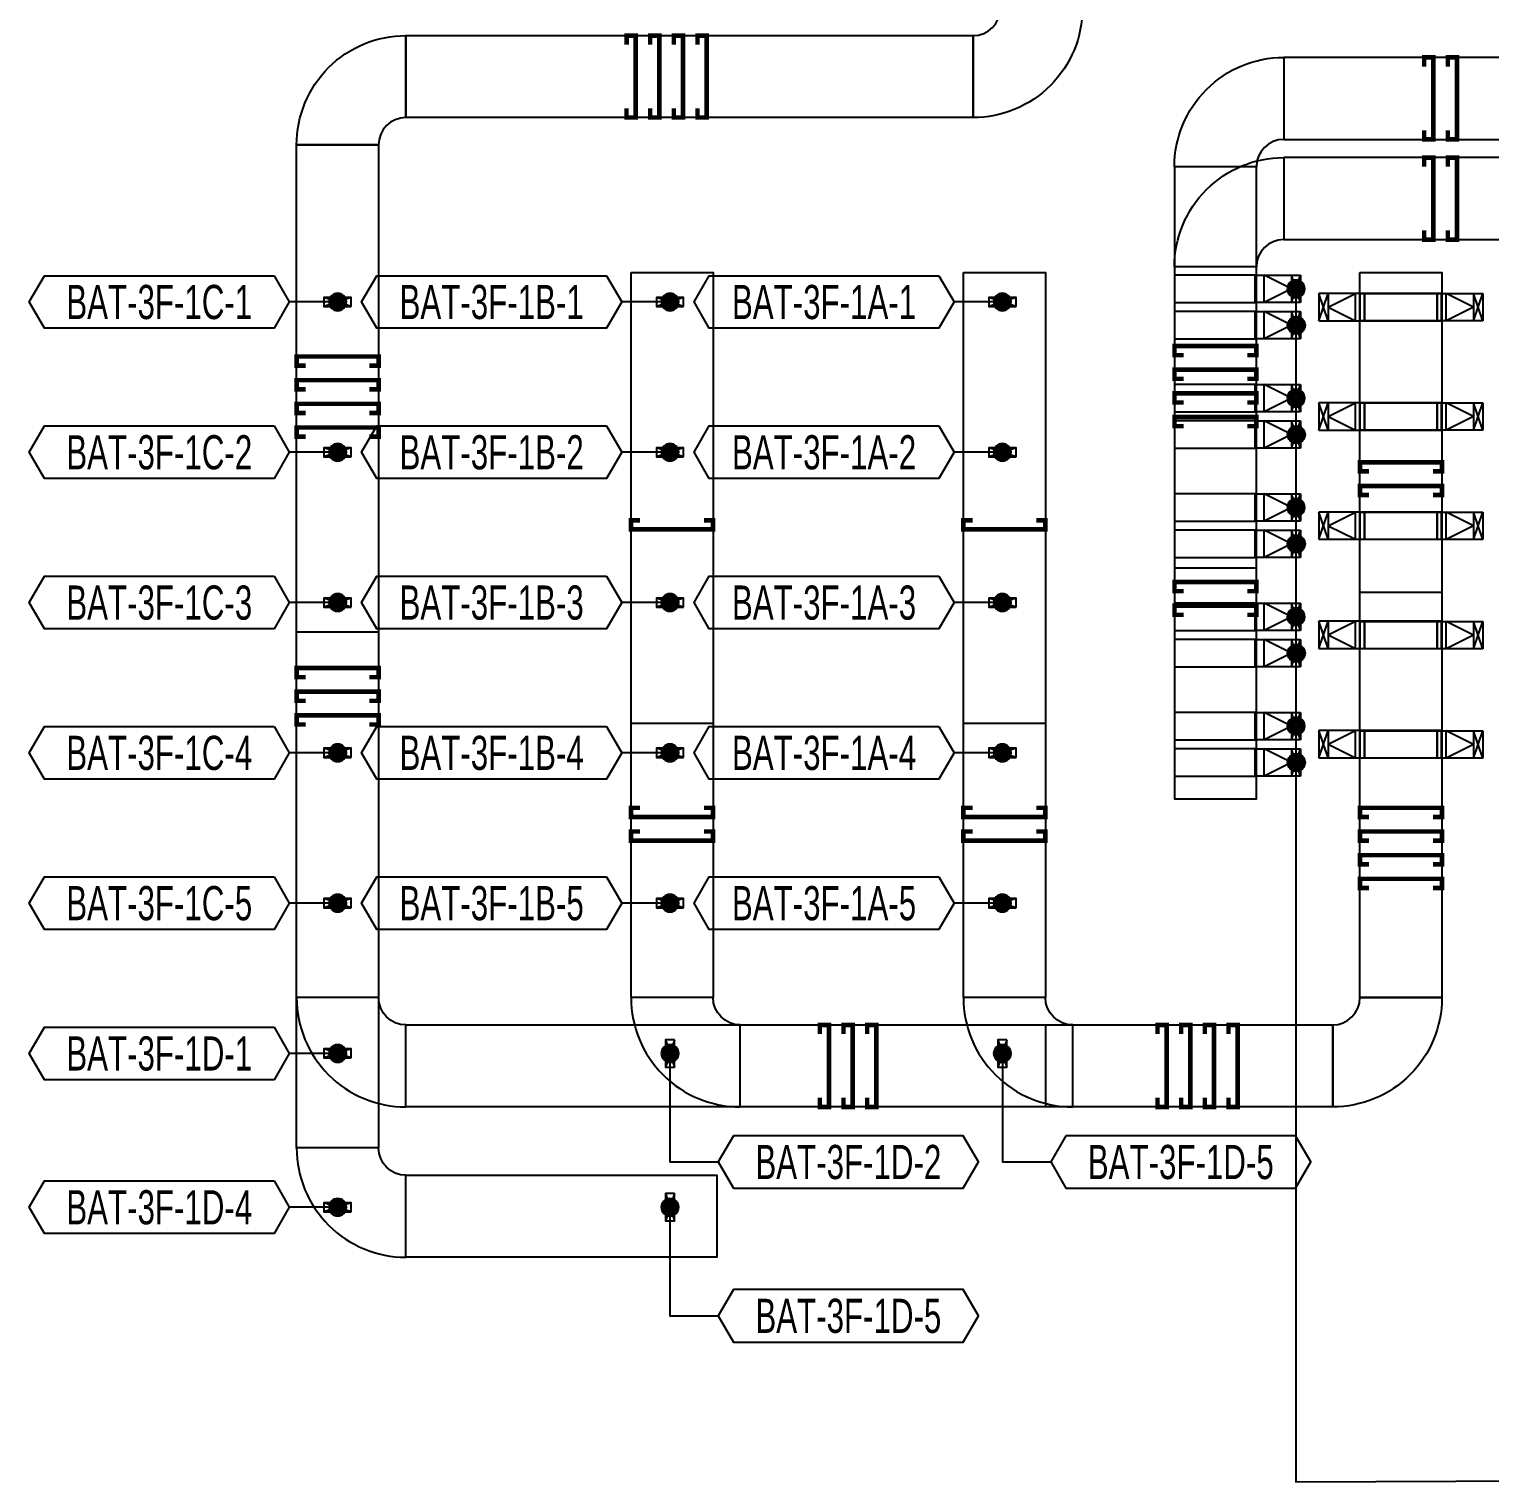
# Model space of a CAD drawing. Header units: millimetres. Extents: x 28900 to 374393, y -351975 to 838289.
# Drawn here: x 103842 to 119881, y 466127 to 482075 of the extents above; entities that cross this region are included whole.
import ezdxf
from ezdxf.enums import TextEntityAlignment as Align

# ---------------------------------------------------------------- set-up
doc = ezdxf.new("R2010")
doc.units = ezdxf.units.MM
doc.header["$LTSCALE"] = 150
for name, color, linetype in [('-----26 Electrical Cable Tray_LV_UPS1', 6, 'Continuous'), ('-----26 Electrical Cable Tray_LV_UPS2', 2, 'Continuous'), ('-----26 Electrical Cable Tray_LV_UPSBAT', 11, 'Continuous'), ('-----99 Cable Schedule', 2, 'Continuous')]:
    doc.layers.add(name, color=color, linetype=linetype)
doc.styles.add('ELEC', font='Dotum.ttf')

# ---------------------------------------------------------------- blocks, each defined once
blk = doc.blocks.new('A$550585017316')
at = {"color": 0}
for p, q in [((400, 300), (0, 300)), ((0, 300), (0, 0)), ((500, 300), (400, 300)), ((500, 0), (500, 300)), ((0, 0), (400, 0)), ((400, 0), (500, 0))]:
    blk.add_line(p, q, dxfattribs=at)
at = {"color": 8}
for p, q in [((100, 0), (0, 300)), ((0, 0), (100, 300)), ((100, 150), (400, 300)), ((100, 300), (100, 0)), ((400, 0), (400, 300)), ((100, 150), (400, 0))]:
    blk.add_line(p, q, dxfattribs=at)
blk = doc.blocks.new('A$C9a0ab699')
h = blk.add_hatch(color=0)
edge = h.paths.add_edge_path()
edge.add_arc((64.00719340983778, 64.00719340983778), 64.0071934098378, 720.0000000000341, 1080.000000000034, ccw=False)
at = {"color": 0}
blk.add_circle((64.00719340983778, 64.00719340983778), 64.0071934098378, dxfattribs=at)

msp = doc.modelspace()

# ---------------------------------------------------------------- linework, layer by layer
at = {"layer": '-----26 Electrical Cable Tray_LV_UPS1', "elevation": -1.968984038000614e-08}
msp.add_lwpolyline([(117617.993597339, 480865.1061342892), (117617.993597339, 480865.1061342892, 0.414213562373095), (117317.993597339, 480565.1061342892), (117317.993597339, 480565.1061342892), (116417.993597339, 480565.1061342892, -0.4142135623731661), (117617.993597339, 481765.1061342892)], format="xyb", close=True, dxfattribs=at)
msp.add_lwpolyline([(117617.993597339, 480865.1061342892), (117617.993597339, 480865.1061342892, 0.414213562373095), (117317.993597339, 480565.1061342892), (117317.993597339, 480565.1061342892), (116417.993597339, 480565.1061342892, -0.4142135623731661), (117617.993597339, 481765.1061342892)], format="xyb", close=True, dxfattribs=at)
at = {"layer": '-----26 Electrical Cable Tray_LV_UPS1'}
msp.add_lwpolyline([(117617.993597339, 481765.1107994874), (117617.993597339, 480865.1107994874), (124603.5700202145, 480865.1061342892), (124603.5700202145, 481765.1061342892)], close=True, dxfattribs=at)
msp.add_lwpolyline([(117617.993597339, 481765.1107994874), (117617.993597339, 480865.1107994874), (124603.5700202145, 480865.1061342892), (124603.5700202145, 481765.1061342892)], close=True, dxfattribs=at)
at = {"layer": '-----26 Electrical Cable Tray_LV_UPS1', "ltscale": 7.5, "const_width": 50}
for points, elevation in [([(119160.5844390306, 481665.0827963274), (119160.5844390306, 481765.0827963274), (119260.5844390306, 481765.0827963274), (119260.5698893966, 480865.1531206983), (119160.5698893966, 480865.1531206983), (119160.5698893966, 480965.1531206983)], -1.356641900158227e-08), ([(119420.4004479388, 481665.0791208648), (119420.4004479388, 481765.0791208648), (119520.4004479388, 481765.0791208648), (119520.3858983048, 480865.1494452358), (119420.3858983048, 480865.1494452358), (119420.3858983048, 480965.1494452358)], -9.04427933438818e-09), ([(117217.9191902204, 478496.2798912923), (117317.9191902204, 478496.2798912923), (117317.9191902204, 478596.2798912923), (116417.9895145914, 478596.2653416583), (116417.9895145914, 478496.2653416583), (116517.9895145914, 478496.2653416583)], -1.968984038000614e-08), ([(117217.9239159207, 478236.4638824011), (117317.9239159207, 478236.4638824011), (117317.9239159207, 478336.4638824011), (116417.9942402916, 478336.449332767), (116417.9942402916, 478236.449332767), (116517.9942402916, 478236.449332767)], -2.421198004720023e-08), ([(117217.9239159207, 475905.5205897703), (117317.9239159207, 475905.5205897703), (117317.9239159207, 476005.5205897703), (116417.9942402916, 476005.5060401362), (116417.9942402916, 475905.5060401362), (116517.9942402916, 475905.5060401362)], -2.421198004720023e-08)]:
    msp.add_lwpolyline(points, dxfattribs=dict(at, elevation=elevation))
at = {"layer": '-----26 Electrical Cable Tray_LV_UPS1', "elevation": -1.968984038000614e-08}
for points in [[(117317.993597339, 480565.1061342892), (116417.993597339, 480565.1061342892), (116417.9884497788, 474274.2234826483), (117317.9884497788, 474274.2234826483)], [(117317.993597339, 480565.1061342892), (116417.993597339, 480565.1061342892), (116417.9884497788, 476674.2234826483), (117317.9884497788, 476674.2234826483)], [(117302.5706706395, 479374.2234826484), (116417.9918471905, 479374.2234826484), (116417.9918471905, 479074.2234826484), (117302.5706706395, 479074.2234826484)], [(117302.5706706395, 478174.2234826484), (116417.9918471905, 478174.2234826484), (116417.9918471905, 477874.2234826484), (117302.5706706395, 477874.2234826484)], [(117302.5706706395, 476974.2234826484), (116417.9918471905, 476974.2234826484), (116417.9918471905, 476674.2234826484), (117302.5706706395, 476674.2234826484)], [(117302.5706706395, 475774.2234826484), (116417.9918471905, 475774.2234826484), (116417.9918471905, 475474.2234826484), (117302.5706706395, 475474.2234826484)], [(117302.5706706395, 474574.2234826484), (116417.9918471905, 474574.2234826484), (116417.9918471905, 474274.2234826484), (117302.5706706395, 474274.2234826484)]]:
    msp.add_lwpolyline(points, close=True, dxfattribs=at)
at = {"layer": '-----26 Electrical Cable Tray_LV_UPS2', "ltscale": 7.5, "const_width": 50}
for points, elevation in [([(119160.5837044124, 480565.0797561171), (119160.5837044124, 480665.0797561171), (119260.5837044124, 480665.0797561171), (119260.5691547783, 479765.1500804881), (119160.5691547783, 479765.1500804881), (119160.5691547783, 479865.1500804881)], -1.356641900158227e-08), ([(119420.3997133206, 480565.0760806545), (119420.3997133206, 480665.0760806545), (119520.3997133206, 480665.0760806545), (119520.3851636865, 479765.1464050255), (119420.3851636865, 479765.1464050255), (119420.3851636865, 479865.1464050255)], -9.04427933438818e-09), ([(117217.9327954771, 477976.6478735098), (117317.9327954771, 477976.6478735098), (117317.9327954771, 478076.6478735098), (116418.0031198481, 478076.6333238757), (116418.0031198481, 477976.6333238757), (116518.0031198481, 477976.6333238757)], -2.873411971439433e-08), ([(117217.9364709397, 477716.8318646016), (117317.9364709397, 477716.8318646016), (117317.9364709397, 477816.8318646016), (116418.0067953107, 477816.8173149675), (116418.0067953107, 477716.8173149675), (116518.0067953107, 477716.8173149675)], -3.325625938158842e-08), ([(117217.9704810573, 475645.7045814882), (117317.9704810573, 475645.7045814882), (117317.9704810573, 475745.7045814882), (116418.0408054283, 475745.6900318541), (116418.0408054283, 475645.6900318541), (116518.0408054283, 475645.6900318541)], -2.873411971439433e-08)]:
    msp.add_lwpolyline(points, dxfattribs=dict(at, elevation=elevation))
at = {"layer": '-----26 Electrical Cable Tray_LV_UPS2', "elevation": -1.968984038000614e-08}
msp.add_lwpolyline([(117617.9927429801, 479765.1061342901), (117617.9927429801, 479765.1061342901, 0.414213562373095), (117317.9927429801, 479465.1061342901), (117317.9927429801, 479465.1061342901), (116417.9927429801, 479465.1061342901, -0.4142135623731661), (117617.9927429801, 480665.1061342901)], format="xyb", close=True, dxfattribs=at)
msp.add_lwpolyline([(117617.9927429801, 479765.1061342901), (117617.9927429801, 479765.1061342901, 0.414213562373095), (117317.9927429801, 479465.1061342901), (117317.9927429801, 479465.1061342901), (116417.9927429801, 479465.1061342901, -0.4142135623731661), (117617.9927429801, 480665.1061342901)], format="xyb", close=True, dxfattribs=at)
at = {"layer": '-----26 Electrical Cable Tray_LV_UPS2'}
msp.add_lwpolyline([(117617.9927429801, 480665.1107994882), (117617.9927429801, 479765.1107994883), (124603.5692471824, 479765.1061342901), (124603.5692471824, 480665.1061342901)], close=True, dxfattribs=at)
msp.add_lwpolyline([(117617.9927429801, 480665.1107994882), (117617.9927429801, 479765.1107994883), (124603.5692471824, 479765.1061342901), (124603.5692471824, 480665.1061342901)], close=True, dxfattribs=at)
at = {"layer": '-----26 Electrical Cable Tray_LV_UPS2', "elevation": -1.968984038000614e-08}
for points in [[(117317.993597339, 479465.1061342901), (116417.993597339, 479465.1061342901), (116417.9884497788, 473624.2234826482), (117317.9884497787, 473624.2234826482)], [(117317.993597339, 479465.1061342901), (116417.993597339, 479465.1061342901), (116417.9884497788, 476159.8095304322), (117317.9884497788, 476159.8095304322)], [(117302.5706706396, 478974.2234826484), (116417.9918471905, 478974.2234826484), (116417.9918471905, 478674.2234826484), (117302.5706706396, 478674.2234826484)], [(117302.5706706396, 477774.2234826484), (116417.9918471905, 477774.2234826484), (116417.9918471905, 477474.2234826484), (117302.5706706396, 477474.2234826484)], [(117302.5706706396, 476574.2234826484), (116417.9918471905, 476574.2234826484), (116417.9918471905, 476274.2234826484), (117302.5706706396, 476274.2234826484)], [(117302.5706706396, 475374.2234826484), (116417.9918471905, 475374.2234826484), (116417.9918471905, 475074.2234826484), (117302.5706706396, 475074.2234826484)], [(117302.5706706396, 474174.2234826484), (116417.9918471905, 474174.2234826484), (116417.9918471905, 473874.2234826484), (117302.5706706396, 473874.2234826484)]]:
    msp.add_lwpolyline(points, close=True, dxfattribs=at)
at = {"layer": '-----26 Electrical Cable Tray_LV_UPSBAT'}
for p, q in [((107378.5724277562, 479130.0156274445), (107078.5724277562, 479030.0156274445)), ((107378.5724277562, 479030.0156274445), (107078.5724277562, 479130.0156274445)), ((111028.5724277562, 479130.0156274445), (110728.5724277562, 479030.0156274445)), ((111028.5724277562, 479030.0156274445), (110728.5724277562, 479130.0156274445)), ((114678.5724277562, 479130.0156274445), (114378.5724277562, 479030.0156274445)), ((114678.5724277562, 479030.0156274445), (114378.5724277562, 479130.0156274445)), ((107378.5724277562, 477480.0156274445), (107078.5724277562, 477380.0156274445)), ((107378.5724277562, 477380.0156274445), (107078.5724277562, 477480.0156274445)), ((111028.5724277562, 477480.0156274445), (110728.5724277562, 477380.0156274445)), ((111028.5724277562, 477380.0156274445), (110728.5724277562, 477480.0156274445)), ((114678.5724277562, 477480.0156274445), (114378.5724277562, 477380.0156274445)), ((114678.5724277562, 477380.0156274445), (114378.5724277562, 477480.0156274445)), ((107378.5724277562, 475830.0156274445), (107078.5724277562, 475730.0156274445)), ((107378.5724277562, 475730.0156274445), (107078.5724277562, 475830.0156274445)), ((111028.5724277562, 475830.0156274445), (110728.5724277562, 475730.0156274445)), ((111028.5724277562, 475730.0156274445), (110728.5724277562, 475830.0156274445)), ((114678.5724277562, 475830.0156274445), (114378.5724277562, 475730.0156274445)), ((114678.5724277562, 475730.0156274445), (114378.5724277562, 475830.0156274445)), ((107378.5724277562, 474180.0156274445), (107078.5724277562, 474080.0156274445)), ((107378.5724277562, 474080.0156274445), (107078.5724277562, 474180.0156274445)), ((111028.5724277562, 474180.0156274445), (110728.5724277562, 474080.0156274445)), ((111028.5724277562, 474080.0156274445), (110728.5724277562, 474180.0156274445)), ((114678.5724277562, 474180.0156274445), (114378.5724277562, 474080.0156274445)), ((114678.5724277562, 474080.0156274445), (114378.5724277562, 474180.0156274445)), ((107378.5724277562, 472530.0156274445), (107078.5724277562, 472430.0156274445)), ((107378.5724277562, 472430.0156274445), (107078.5724277562, 472530.0156274445)), ((111028.5724277562, 472530.0156274445), (110728.5724277562, 472430.0156274445)), ((111028.5724277562, 472430.0156274445), (110728.5724277562, 472530.0156274445)), ((114678.5724277562, 472530.0156274445), (114378.5724277562, 472430.0156274445)), ((114678.5724277562, 472430.0156274445), (114378.5724277562, 472530.0156274445)), ((110828.5724277561, 470980.0156274445), (110928.5724277561, 470680.0156274445)), ((110928.5724277561, 470980.0156274445), (110828.5724277561, 470680.0156274445)), ((114478.5724277561, 470980.0156274445), (114578.5724277561, 470680.0156274445)), ((114578.5724277561, 470980.0156274445), (114478.5724277561, 470680.0156274445)), ((107378.5724277562, 470880.0156274445), (107078.5724277562, 470780.0156274445)), ((107378.5724277562, 470780.0156274445), (107078.5724277562, 470880.0156274445)), ((110828.5724277561, 469291.3635662895), (110928.5724277561, 468991.3635662895)), ((110928.5724277561, 469291.3635662895), (110828.5724277561, 468991.3635662895)), ((107378.5724277562, 469191.3635662895), (107078.5724277562, 469091.3635662895)), ((107378.5724277562, 469091.3635662895), (107078.5724277562, 469191.3635662895))]:
    msp.add_line(p, q, dxfattribs=at)
for points, elevation in [([(114207.1660528442, 482005.0169476678), (114207.1660528442, 482005.0169476678, 0.414213562373095), (114507.1660528442, 482305.0169476678), (114507.1660528442, 482305.0169476678), (115407.1660528442, 482305.0169476678, -0.4142135623731661), (114207.1660528442, 481105.0169476678)], 6.94897692667801e-10), ([(114207.1660528442, 482005.0169476678), (114207.1660528442, 482005.0169476678, 0.414213562373095), (114507.1660528442, 482305.0169476678), (114507.1660528442, 482305.0169476678), (115407.1660528442, 482305.0169476678, -0.4142135623731661), (114207.1660528442, 481105.0169476678)], 6.94897692667801e-10), ([(107978.572427755, 481105.0169476666), (107978.572427755, 481105.0169476666, 0.414213562373095), (107678.572427755, 480805.0169476666), (107678.572427755, 480805.0169476666), (106778.572427755, 480805.0169476666, -0.4142135623731661), (107978.572427755, 482005.0169476666)], 6.94897692667801e-10), ([(107978.572427755, 481105.0169476666), (107978.572427755, 481105.0169476666, 0.414213562373095), (107678.572427755, 480805.0169476666), (107678.572427755, 480805.0169476666), (106778.572427755, 480805.0169476666, -0.4142135623731661), (107978.572427755, 482005.0169476666)], 6.94897692667801e-10), ([(107978.572427755, 481105.0169476666), (107978.572427755, 481105.0169476666, 0.414213562373095), (107678.572427755, 480805.0169476666), (107678.572427755, 480805.0169476666), (106778.572427755, 480805.0169476666, -0.4142135623731661), (107978.572427755, 482005.0169476666)], 6.94897692667801e-10), ([(107978.572427755, 481105.0169476666), (107978.572427755, 481105.0169476666, 0.414213562373095), (107678.572427755, 480805.0169476666), (107678.572427755, 480805.0169476666), (106778.572427755, 480805.0169476666, -0.4142135623731661), (107978.572427755, 482005.0169476666)], 6.94897692667801e-10), ([(107978.5724277524, 471142.8246642303), (107978.5724277524, 471142.8246642303, -0.414213562373095), (107678.5724277524, 471442.8246642303), (107678.5724277524, 471442.8246642303), (106778.5724277524, 471442.8246642303, 0.4142135623731661), (107978.5724277524, 470242.8246642303)], 9.4587396950014e-10), ([(111650.8440534047, 471142.8246642303), (111650.8440534047, 471142.8246642303, -0.414213562373095), (111350.8440534047, 471442.8246642303), (111350.8440534047, 471442.8246642303), (110450.8440534047, 471442.8246642303, 0.4142135623731661), (111650.8440534047, 470242.8246642303)], 9.458739695001412e-10), ([(111650.8440534047, 471142.8246642303), (111650.8440534047, 471142.8246642303, -0.414213562373095), (111350.8440534047, 471442.8246642303), (111350.8440534047, 471442.8246642303), (110450.8440534047, 471442.8246642303, 0.4142135623731661), (111650.8440534047, 470242.8246642303)], 9.458739695001412e-10), ([(115300.8440534047, 471142.8246642303), (115300.8440534047, 471142.8246642303, -0.414213562373095), (115000.8440534047, 471442.8246642303), (115000.8440534047, 471442.8246642303), (114100.8440534047, 471442.8246642303, 0.4142135623731661), (115300.8440534047, 470242.8246642303)], 9.458739695001412e-10), ([(115300.8440534047, 471142.8246642303), (115300.8440534047, 471142.8246642303, -0.414213562373095), (115000.8440534047, 471442.8246642303), (115000.8440534047, 471442.8246642303), (114100.8440534047, 471442.8246642303, 0.4142135623731661), (115300.8440534047, 470242.8246642303)], 9.458739695001412e-10), ([(118155.2474932022, 471142.8246642303), (118155.2474932022, 471142.8246642303, 0.414213562373095), (118455.2474932022, 471442.8246642303), (118455.2474932022, 471442.8246642303), (119355.2474932022, 471442.8246642303, -0.4142135623731661), (118155.2474932022, 470242.8246642303)], 9.4587396950014e-10), ([(118155.2474932022, 471142.8246642303), (118155.2474932022, 471142.8246642303, 0.414213562373095), (118455.2474932022, 471442.8246642303), (118455.2474932022, 471442.8246642303), (119355.2474932022, 471442.8246642303, -0.4142135623731661), (118155.2474932022, 470242.8246642303)], 9.4587396950014e-10), ([(118155.2474932022, 471142.8246642303), (118155.2474932022, 471142.8246642303, 0.414213562373095), (118455.2474932022, 471442.8246642303), (118455.2474932022, 471442.8246642303), (119355.2474932022, 471442.8246642303, -0.4142135623731661), (118155.2474932022, 470242.8246642303)], 9.4587396950014e-10), ([(118155.2474932022, 471142.8246642303), (118155.2474932022, 471142.8246642303, 0.414213562373095), (118455.2474932022, 471442.8246642303), (118455.2474932022, 471442.8246642303), (119355.2474932022, 471442.8246642303, -0.4142135623731661), (118155.2474932022, 470242.8246642303)], 9.4587396950014e-10), ([(107978.5724277524, 469492.8246642303), (107978.5724277524, 469492.8246642303, -0.414213562373095), (107678.5724277524, 469792.8246642303), (107678.5724277524, 469792.8246642303), (106778.5724277524, 469792.8246642303, 0.4142135623731661), (107978.5724277524, 468592.8246642303)], 6.620679943219335e-10)]:
    msp.add_lwpolyline(points, format="xyb", close=True, dxfattribs=dict(at, elevation=elevation))
for points, elevation in [([(114207.1660528442, 482005.0169476678), (114207.1660528442, 481105.0169476678), (107978.572427755, 481105.0169476666), (107978.572427755, 482005.0169476666)], 6.94897692667801e-10), ([(114207.1660528442, 482005.0169476678), (114207.1660528442, 481105.0169476678), (107978.572427755, 481105.0169476666), (107978.572427755, 482005.0169476666)], 6.94897692667801e-10), ([(106778.572427755, 480805.0169476666), (107678.572427755, 480805.0169476666), (107678.5724277562, 475455.0156274445), (106778.5724277562, 475455.0156274445)], 9.4587396950014e-10), ([(106778.572427755, 480805.0169476666), (107678.572427755, 480805.0169476666), (107678.5724277524, 469792.8246642303), (106778.5724277524, 469792.8246642303)], 9.4587396950014e-10), ([(106778.572427755, 480805.0169476666), (107678.572427755, 480805.0169476666), (107678.5724277524, 471442.8246642303), (106778.5724277524, 471442.8246642303)], 9.4587396950014e-10), ([(106778.572427755, 480805.0169476666), (107678.572427755, 480805.0169476666), (107678.5724277524, 471442.8246642303), (106778.5724277524, 471442.8246642303)], 9.4587396950014e-10), ([(110450.8440534044, 479405.0156274445), (111350.8440534044, 479405.0156274445), (111350.8440534047, 471442.8246642303), (110450.8440534047, 471442.8246642303)], 6.380742616626424e-10), ([(114100.8440534044, 479405.0156274445), (115000.8440534044, 479405.0156274445), (115000.8440534047, 471442.8246642303), (114100.8440534047, 471442.8246642303)], 6.380742616626424e-10), ([(118455.2474932019, 479405.0156274445), (119355.2474932019, 479405.0156274445), (119355.2474932022, 471442.8246642303), (118455.2474932022, 471442.8246642303)], 6.380742616626424e-10), ([(118455.2474932019, 479405.0156274445), (119355.2474932019, 479405.0156274445), (119355.2474932022, 471442.8246642303), (118455.2474932022, 471442.8246642303)], 6.380742616626424e-10), ([(107378.5724277562, 479030.0156274445), (107378.5724277562, 479130.0156274445), (107078.5724277562, 479130.0156274445), (107078.5724277562, 479030.0156274445)], 1.087267925117774e-09), ([(111028.5724277562, 479030.0156274445), (111028.5724277562, 479130.0156274445), (110728.5724277562, 479130.0156274445), (110728.5724277562, 479030.0156274445)], 1.087267925117774e-09), ([(114678.5724277562, 479030.0156274445), (114678.5724277562, 479130.0156274445), (114378.5724277562, 479130.0156274445), (114378.5724277562, 479030.0156274445)], 1.087267925117774e-09), ([(118457.1654102952, 479172.6365635338), (119301.6527535463, 479172.6725655081), (119301.6527535463, 478872.6725655081), (118457.1654102952, 478872.6365635338)], -1.968984038000614e-08), ([(119349.975930984, 479174.2234826484), (118505.4885877329, 479174.2594846226), (118505.4885877329, 478874.2594846226), (119349.975930984, 478874.2234826484)], -1.968984038000614e-08), ([(118457.1654102952, 477972.6365635338), (119301.6527535463, 477972.6725655081), (119301.6527535463, 477672.6725655081), (118457.1654102952, 477672.6365635338)], -1.968984038000614e-08), ([(119349.975930984, 477974.2234826484), (118505.4885877329, 477974.2594846226), (118505.4885877329, 477674.2594846226), (119349.975930984, 477674.2234826484)], -1.968984038000614e-08), ([(107378.5724277562, 477380.0156274445), (107378.5724277562, 477480.0156274445), (107078.5724277562, 477480.0156274445), (107078.5724277562, 477380.0156274445)], 9.781672062796281e-10), ([(111028.5724277562, 477380.0156274445), (111028.5724277562, 477480.0156274445), (110728.5724277562, 477480.0156274445), (110728.5724277562, 477380.0156274445)], 9.781672062796281e-10), ([(114678.5724277562, 477380.0156274445), (114678.5724277562, 477480.0156274445), (114378.5724277562, 477480.0156274445), (114378.5724277562, 477380.0156274445)], 9.781672062796281e-10), ([(118457.1654102952, 476772.6365635338), (119301.6527535463, 476772.6725655081), (119301.6527535463, 476472.6725655081), (118457.1654102952, 476472.6365635338)], -1.968984038000614e-08), ([(119349.975930984, 476774.2234826484), (118505.4885877329, 476774.2594846226), (118505.4885877329, 476474.2594846226), (119349.975930984, 476474.2234826484)], -1.968984038000614e-08), ([(118455.2474932019, 475893.8877834015), (119355.2474932019, 475893.8877834015), (119355.2474932022, 471442.8246642303), (118455.2474932022, 471442.8246642303)], 6.380742616626424e-10), ([(118455.2474932019, 475893.8877834015), (119355.2474932019, 475893.8877834015), (119355.2474932022, 471442.8246642303), (118455.2474932022, 471442.8246642303)], 6.380742616626424e-10), ([(107378.5724277562, 475730.0156274445), (107378.5724277562, 475830.0156274445), (107078.5724277562, 475830.0156274445), (107078.5724277562, 475730.0156274445)], 9.781672062796281e-10), ([(111028.5724277562, 475730.0156274445), (111028.5724277562, 475830.0156274445), (110728.5724277562, 475830.0156274445), (110728.5724277562, 475730.0156274445)], 9.781672062796281e-10), ([(114678.5724277562, 475730.0156274445), (114678.5724277562, 475830.0156274445), (114378.5724277562, 475830.0156274445), (114378.5724277562, 475730.0156274445)], 9.781672062796281e-10), ([(118457.1654102952, 475572.6365635338), (119301.6527535463, 475572.6725655081), (119301.6527535463, 475272.6725655081), (118457.1654102952, 475272.6365635338)], -1.968984038000614e-08), ([(119349.975930984, 475574.2234826484), (118505.4885877329, 475574.2594846226), (118505.4885877329, 475274.2594846226), (119349.975930984, 475274.2234826484)], -1.968984038000614e-08), ([(110450.8440534044, 474455.0156274445), (111350.8440534044, 474455.0156274445), (111350.8440534047, 471442.8246642303), (110450.8440534047, 471442.8246642303)], 6.380742616626424e-10), ([(114100.8440534044, 474455.0156274445), (115000.8440534044, 474455.0156274445), (115000.8440534047, 471442.8246642303), (114100.8440534047, 471442.8246642303)], 6.380742616626424e-10), ([(118457.1654102952, 474372.6365635338), (119301.6527535463, 474372.6725655081), (119301.6527535463, 474072.6725655081), (118457.1654102952, 474072.6365635338)], -1.968984038000614e-08), ([(119349.975930984, 474374.2234826484), (118505.4885877329, 474374.2594846226), (118505.4885877329, 474074.2594846226), (119349.975930984, 474074.2234826484)], -1.968984038000614e-08), ([(107378.5724277562, 474080.0156274445), (107378.5724277562, 474180.0156274445), (107078.5724277562, 474180.0156274445), (107078.5724277562, 474080.0156274445)], 7.883218366570055e-10), ([(111028.5724277562, 474080.0156274445), (111028.5724277562, 474180.0156274445), (110728.5724277562, 474180.0156274445), (110728.5724277562, 474080.0156274445)], 7.883218366570055e-10), ([(114678.5724277562, 474080.0156274445), (114678.5724277562, 474180.0156274445), (114378.5724277562, 474180.0156274445), (114378.5724277562, 474080.0156274445)], 7.883218366570055e-10), ([(107378.5724277562, 472430.0156274445), (107378.5724277562, 472530.0156274445), (107078.5724277562, 472530.0156274445), (107078.5724277562, 472430.0156274445)], 3.474488463339012e-10), ([(111028.5724277562, 472430.0156274445), (111028.5724277562, 472530.0156274445), (110728.5724277562, 472530.0156274445), (110728.5724277562, 472430.0156274445)], 3.474488463339012e-10), ([(114678.5724277562, 472430.0156274445), (114678.5724277562, 472530.0156274445), (114378.5724277562, 472530.0156274445), (114378.5724277562, 472430.0156274445)], 3.474488463339012e-10), ([(107978.5724277524, 470242.8246642303), (107978.5724277524, 471142.8246642303), (115003.2821074557, 471142.8246642303), (115003.2821074557, 470242.8246642303)], 9.4587396950014e-10), ([(111650.8440534047, 470242.8246642303), (111650.8440534047, 471142.8246642303), (118155.2474932022, 471142.8246642303), (118155.2474932022, 470242.8246642303)], 9.4587396950014e-10), ([(111650.8440534047, 470242.8246642303), (111650.8440534047, 471142.8246642303), (118155.2474932022, 471142.8246642303), (118155.2474932022, 470242.8246642303)], 9.4587396950014e-10), ([(115300.8440534047, 470242.8246642299), (115300.8440534047, 471142.8246642299), (118155.2474932022, 471142.8246642303), (118155.2474932022, 470242.8246642303)], 9.4587396950014e-10), ([(115300.8440534047, 470242.8246642299), (115300.8440534047, 471142.8246642299), (118155.2474932022, 471142.8246642303), (118155.2474932022, 470242.8246642303)], 9.4587396950014e-10), ([(110928.5724277561, 470980.0156274445), (110828.5724277561, 470980.0156274445), (110828.5724277561, 470680.0156274445), (110928.5724277561, 470680.0156274445)], 1.574173639245336e-10), ([(114578.5724277561, 470980.0156274445), (114478.5724277561, 470980.0156274445), (114478.5724277561, 470680.0156274445), (114578.5724277561, 470680.0156274445)], 1.574173639245336e-10), ([(107378.5724277562, 470780.0156274445), (107378.5724277562, 470880.0156274445), (107078.5724277562, 470880.0156274445), (107078.5724277562, 470780.0156274445)], 1.574173639245336e-10), ([(107978.5724277524, 468592.8246642303), (107978.5724277524, 469492.8246642303), (111392.7461978067, 469492.8246642303), (111392.7461978067, 468592.8246642303)], 6.620679943219335e-10), ([(110928.5724277561, 469291.3635662895), (110828.5724277561, 469291.3635662895), (110828.5724277561, 468991.3635662895), (110928.5724277561, 468991.3635662895)], 1.574173639245336e-10), ([(107378.5724277562, 469091.3635662895), (107378.5724277562, 469191.3635662895), (107078.5724277562, 469191.3635662895), (107078.5724277562, 469091.3635662895)], 1.574173639245336e-10)]:
    msp.add_lwpolyline(points, close=True, dxfattribs=dict(at, elevation=elevation))
at = {"layer": '-----26 Electrical Cable Tray_LV_UPSBAT', "ltscale": 7.5, "const_width": 50}
for points, elevation in [([(110401.5566479276, 481904.9904363815), (110401.5566479276, 482004.9904363815), (110501.5566479276, 482004.9904363815), (110501.5420982935, 481105.0607607525), (110401.5420982935, 481105.0607607525), (110401.5420982935, 481205.0607607525)], -1.287152130891447e-08), ([(110661.3726568358, 481904.986760919), (110661.3726568358, 482004.986760919), (110761.3726568358, 482004.986760919), (110761.3581072017, 481105.05708529), (110661.3581072017, 481105.05708529), (110661.3581072017, 481205.05708529)], -8.34938164172038e-09), ([(110921.1886657445, 481904.986760919), (110921.1886657445, 482004.986760919), (111021.1886657445, 482004.986760919), (111021.1741161104, 481105.05708529), (110921.1741161104, 481105.05708529), (110921.1741161104, 481205.05708529)], -8.34938164172038e-09), ([(111181.0046746532, 481904.9867609189), (111181.0046746532, 482004.9867609189), (111281.0046746532, 482004.9867609189), (111280.9901250191, 481105.0570852899), (111180.9901250191, 481105.0570852899), (111180.9901250191, 481205.0570852899)], -8.34938164172038e-09), ([(107578.5021033833, 478381.1430472181), (107678.5021033833, 478381.1430472181), (107678.5021033833, 478481.1430472181), (106778.5724277543, 478481.1284975839), (106778.5724277543, 478381.1284975839), (106878.5724277543, 478381.1284975839)], 9.458739695001404e-10), ([(107578.4979028019, 478121.3270383184), (107678.4979028019, 478121.3270383184), (107678.4979028019, 478221.3270383184), (106778.5682271729, 478221.3124886842), (106778.5682271729, 478121.3124886842), (106878.5682271729, 478121.3124886842)], 5.468013636694232e-09), ([(107578.4937022205, 477861.5110294187), (107678.4937022205, 477861.5110294187), (107678.4937022205, 477961.5110294187), (106778.5640265915, 477961.4964797845), (106778.5640265915, 477861.4964797845), (106878.5640265915, 477861.4964797845)], 9.990153303888324e-09), ([(107578.5063039648, 477601.6950207906), (107678.5063039648, 477601.6950207906), (107678.5063039648, 477701.6950207906), (106778.5766283358, 477701.6804711564), (106778.5766283358, 477601.6804711564), (106878.5766283358, 477601.6804711564)], 1.451229297108242e-08), ([(119255.1724431309, 477220.1655910891), (119355.1724431309, 477220.1655910891), (119355.1724431309, 477320.1655910891), (118455.2427675019, 477320.1510414549), (118455.2427675019, 477220.1510414549), (118555.2427675019, 477220.1510414549)], 5.160213928856732e-09), ([(119255.1771688311, 476960.3495821979), (119355.1771688311, 476960.3495821979), (119355.1771688311, 477060.3495821979), (118455.2474932021, 477060.3350325637), (118455.2474932021, 476960.3350325637), (118555.2474932021, 476960.3350325637)], 6.380742616626402e-10), ([(111250.7591115605, 476683.5221074011), (111350.7591115605, 476683.5221074011), (111350.7591115605, 476583.5221074011), (110450.8294359315, 476583.5366570353), (110450.8294359315, 476683.5366570353), (110550.8294359315, 476683.5366570353)], -2.377578119833043e-08), ([(114900.7591115605, 476683.5221074011), (115000.7591115605, 476683.5221074011), (115000.7591115605, 476583.5221074011), (114100.8294359315, 476583.5366570353), (114100.8294359315, 476683.5366570353), (114200.8294359315, 476683.5366570353)], -2.377578119833043e-08), ([(107578.4979028019, 474960.8208019449), (107678.4979028019, 474960.8208019449), (107678.4979028019, 475060.8208019449), (106778.5682271729, 475060.8062523108), (106778.5682271729, 474960.8062523108), (106878.5682271729, 474960.8062523108)], 5.468013636694232e-09), ([(107578.4937022205, 474701.0047930452), (107678.4937022205, 474701.0047930452), (107678.4937022205, 474801.0047930452), (106778.5640265915, 474800.990243411), (106778.5640265915, 474700.990243411), (106878.5640265915, 474700.990243411)], 9.990153303888324e-09), ([(107578.5063039648, 474441.1887844172), (107678.5063039648, 474441.1887844172), (107678.5063039648, 474541.1887844172), (106778.5766283358, 474541.174234783), (106778.5766283358, 474441.174234783), (106878.5766283358, 474441.174234783)], 1.451229297108242e-08), ([(111250.7737290336, 473526.8754035525), (111350.7737290336, 473526.8754035525), (111350.7737290336, 473426.8754035525), (110450.8440534046, 473426.8899531867), (110450.8440534046, 473526.8899531867), (110550.8440534046, 473526.8899531867)], 6.380742616626413e-10), ([(114900.7737290336, 473526.8754035525), (115000.7737290336, 473526.8754035525), (115000.7737290336, 473426.8754035525), (114100.8440534046, 473426.8899531867), (114100.8440534046, 473526.8899531867), (114200.8440534046, 473526.8899531867)], 6.380742616626413e-10), ([(119255.1724431309, 473426.8899531866), (119355.1724431309, 473426.8899531866), (119355.1724431309, 473526.8899531866), (118455.2427675019, 473526.8754035524), (118455.2427675019, 473426.8754035524), (118555.2427675019, 473426.8754035524)], 5.160213928856732e-09), ([(111250.7690033334, 473267.0593946613), (111350.7690033334, 473267.0593946613), (111350.7690033334, 473167.0593946613), (110450.8393277044, 473167.0739442955), (110450.8393277044, 473267.0739442955), (110550.8393277044, 473267.0739442955)], 5.160213928856733e-09), ([(114900.7690033334, 473267.0593946613), (115000.7690033334, 473267.0593946613), (115000.7690033334, 473167.0593946613), (114100.8393277044, 473167.0739442955), (114100.8393277044, 473267.0739442955), (114200.8393277044, 473267.0739442955)], 5.160213928856733e-09), ([(119255.1771688311, 473167.0739442953), (119355.1771688311, 473167.0739442953), (119355.1771688311, 473267.0739442953), (118455.2474932021, 473267.0593946612), (118455.2474932021, 473167.0593946612), (118555.2474932021, 473167.0593946612)], 6.380742616626402e-10), ([(119255.1818945314, 472907.2579354041), (119355.1818945314, 472907.2579354041), (119355.1818945314, 473007.2579354041), (118455.2522189023, 473007.24338577), (118455.2522189023, 472907.24338577), (118555.2522189023, 472907.24338577)], -3.884065405531451e-09), ([(119255.1866202316, 472647.4419265129), (119355.1866202316, 472647.4419265129), (119355.1866202316, 472747.4419265129), (118455.2569446026, 472747.4273768787), (118455.2569446026, 472647.4273768787), (118555.2569446026, 472647.4273768787)], -8.406205072725544e-09), ([(112524.0043436546, 471042.8018284069), (112524.0043436546, 471142.8018284069), (112624.0043436546, 471142.8018284069), (112623.9897940206, 470242.8721527779), (112523.9897940206, 470242.8721527779), (112523.9897940206, 470342.8721527779)], -1.714268469927622e-08), ([(112783.8203525628, 471042.7981529443), (112783.8203525628, 471142.7981529443), (112883.8203525628, 471142.7981529443), (112883.8058029288, 470242.8684773153), (112783.8058029288, 470242.8684773153), (112783.8058029288, 470342.8684773153)], -1.262054503208213e-08), ([(113043.636361471, 471042.7944774817), (113043.636361471, 471142.7944774817), (113143.636361471, 471142.7944774817), (113143.621811837, 470242.8648018527), (113043.621811837, 470242.8648018527), (113043.621811837, 470342.8648018527)], -8.09840536488804e-09), ([(116232.2604245354, 471042.7981529443), (116232.2604245354, 471142.7981529443), (116332.2604245354, 471142.7981529443), (116332.2458749013, 470242.8684773153), (116232.2458749013, 470242.8684773153), (116232.2458749013, 470342.8684773153)], -1.262054503208213e-08), ([(116492.0764334436, 471042.7944774817), (116492.0764334436, 471142.7944774817), (116592.0764334436, 471142.7944774817), (116592.0618838095, 470242.8648018527), (116492.0618838095, 470242.8648018527), (116492.0618838095, 470342.8648018527)], -8.09840536488804e-09), ([(116751.8924423523, 471042.7944774817), (116751.8924423523, 471142.7944774817), (116851.8924423523, 471142.7944774817), (116851.8778927182, 470242.8648018527), (116751.8778927182, 470242.8648018527), (116751.8778927182, 470342.8648018527)], -8.09840536488804e-09), ([(117011.7084512609, 471042.7944774817), (117011.7084512609, 471142.7944774817), (117111.7084512609, 471142.7944774817), (117111.6939016269, 470242.8648018527), (117011.6939016269, 470242.8648018527), (117011.6939016269, 470342.8648018527)], -8.09840536488804e-09)]:
    msp.add_lwpolyline(points, dxfattribs=dict(at, elevation=elevation))
at = {"layer": '-----99 Cable Schedule', "color": 1}
for points, elevation in [([(106531.491636151, 479368.7656274463), (106698.2015263629, 479080.0156274445), (106531.4916361483, 478791.2656274411), (104008.9224033731, 478791.2656274411), (103842.2125131497, 479080.0156274445), (104008.9224033756, 479368.7656274463)], 1.087267925117774e-09), ([(110181.491636151, 479368.7656274463), (110348.2015263629, 479080.0156274445), (110181.4916361483, 478791.2656274411), (107658.9224033731, 478791.2656274411), (107492.2125131497, 479080.0156274445), (107658.9224033756, 479368.7656274463)], 1.087267925117774e-09), ([(113831.491636151, 479368.7656274463), (113998.2015263629, 479080.0156274445), (113831.4916361483, 478791.2656274411), (111308.9224033731, 478791.2656274411), (111142.2125131497, 479080.0156274445), (111308.9224033756, 479368.7656274463)], 1.087267925117774e-09), ([(106531.491636151, 477718.7656274463), (106698.2015263629, 477430.0156274445), (106531.4916361483, 477141.2656274411), (104008.9224033731, 477141.2656274411), (103842.2125131497, 477430.0156274445), (104008.9224033756, 477718.7656274463)], 9.781672062796281e-10), ([(110181.491636151, 477718.7656274463), (110348.2015263629, 477430.0156274445), (110181.4916361483, 477141.2656274411), (107658.9224033731, 477141.2656274411), (107492.2125131497, 477430.0156274445), (107658.9224033756, 477718.7656274463)], 9.781672062796281e-10), ([(113831.491636151, 477718.7656274463), (113998.2015263629, 477430.0156274445), (113831.4916361483, 477141.2656274411), (111308.9224033731, 477141.2656274411), (111142.2125131497, 477430.0156274445), (111308.9224033756, 477718.7656274463)], 9.781672062796281e-10), ([(106531.491636151, 476068.7656274463), (106698.2015263629, 475780.0156274445), (106531.4916361483, 475491.2656274411), (104008.9224033731, 475491.2656274411), (103842.2125131497, 475780.0156274445), (104008.9224033756, 476068.7656274463)], 9.781672062796281e-10), ([(110181.491636151, 476068.7656274463), (110348.2015263629, 475780.0156274445), (110181.4916361483, 475491.2656274411), (107658.9224033731, 475491.2656274411), (107492.2125131497, 475780.0156274445), (107658.9224033756, 476068.7656274463)], 9.781672062796281e-10), ([(113831.491636151, 476068.7656274463), (113998.2015263629, 475780.0156274445), (113831.4916361483, 475491.2656274411), (111308.9224033731, 475491.2656274411), (111142.2125131497, 475780.0156274445), (111308.9224033756, 476068.7656274463)], 9.781672062796281e-10), ([(106531.491636151, 474418.7656274463), (106698.2015263629, 474130.0156274445), (106531.4916361483, 473841.2656274411), (104008.9224033731, 473841.2656274411), (103842.2125131497, 474130.0156274445), (104008.9224033756, 474418.7656274463)], 7.883218366570055e-10), ([(110181.491636151, 474418.7656274463), (110348.2015263629, 474130.0156274445), (110181.4916361483, 473841.2656274411), (107658.9224033731, 473841.2656274411), (107492.2125131497, 474130.0156274445), (107658.9224033756, 474418.7656274463)], 7.883218366570055e-10), ([(113831.491636151, 474418.7656274463), (113998.2015263629, 474130.0156274445), (113831.4916361483, 473841.2656274411), (111308.9224033731, 473841.2656274411), (111142.2125131497, 474130.0156274445), (111308.9224033756, 474418.7656274463)], 7.883218366570055e-10), ([(106531.491636151, 472768.7656274463), (106698.2015263629, 472480.0156274445), (106531.4916361483, 472191.2656274411), (104008.9224033731, 472191.2656274411), (103842.2125131497, 472480.0156274445), (104008.9224033756, 472768.7656274463)], 3.474488463339012e-10), ([(110181.491636151, 472768.7656274463), (110348.2015263629, 472480.0156274445), (110181.4916361483, 472191.2656274411), (107658.9224033731, 472191.2656274411), (107492.2125131497, 472480.0156274445), (107658.9224033756, 472768.7656274463)], 3.474488463339012e-10), ([(113831.491636151, 472768.7656274463), (113998.2015263629, 472480.0156274445), (113831.4916361483, 472191.2656274411), (111308.9224033731, 472191.2656274411), (111142.2125131497, 472480.0156274445), (111308.9224033756, 472768.7656274463)], 3.474488463339012e-10), ([(106531.491636151, 471118.7656274463), (106698.2015263629, 470830.0156274445), (106531.4916361483, 470541.2656274411), (104008.9224033731, 470541.2656274411), (103842.2125131497, 470830.0156274445), (104008.9224033756, 471118.7656274463)], 1.574173639245336e-10), ([(111575.6532193613, 469926.9733770804), (111408.9433291493, 469638.2233770787), (111575.6532193639, 469349.4733770752), (114098.2224521391, 469349.4733770752), (114264.9323423625, 469638.2233770787), (114098.2224521366, 469926.9733770804)], 1.574173639245369e-10), ([(115225.6532193613, 469926.9733770804), (115058.9433291493, 469638.2233770787), (115225.6532193639, 469349.4733770752), (117748.2224521391, 469349.4733770752), (117914.9323423625, 469638.2233770787), (117748.2224521366, 469926.9733770804)], 2.365174867528351e-10), ([(106531.491636151, 469430.1135662913), (106698.2015263629, 469141.3635662895), (106531.4916361483, 468852.613566286), (104008.9224033731, 468852.613566286), (103842.2125131497, 469141.3635662895), (104008.9224033756, 469430.1135662913)], 1.574173639245336e-10), ([(111575.6532193613, 468238.3213159254), (111408.9433291493, 467949.5713159236), (111575.6532193639, 467660.8213159202), (114098.2224521391, 467660.8213159202), (114264.9323423625, 467949.5713159237), (114098.2224521366, 468238.3213159254)], 1.574173639245369e-10)]:
    msp.add_lwpolyline(points, close=True, dxfattribs=dict(at, elevation=elevation))
for points, elevation in [([(107228.5724277562, 479080.0156274445), (106698.2015263629, 479080.0156274445)], 1.087267925117774e-09), ([(110878.5724277562, 479080.0156274445), (110348.2015263629, 479080.0156274445)], 1.087267925117774e-09), ([(114528.5724277562, 479080.0156274445), (113998.2015263629, 479080.0156274445)], 1.087267925117774e-09), ([(117749.6984549303, 479215.6068355206), (117749.6984549303, 466127.2667703909), (120384.382722633, 466135.8834175187)], -1.968984038000614e-08), ([(107228.5724277562, 477430.0156274445), (106698.2015263629, 477430.0156274445)], 9.781672062796281e-10), ([(110878.5724277562, 477430.0156274445), (110348.2015263629, 477430.0156274445)], 9.781672062796281e-10), ([(114528.5724277562, 477430.0156274445), (113998.2015263629, 477430.0156274445)], 9.781672062796281e-10), ([(107228.5724277562, 475780.0156274445), (106698.2015263629, 475780.0156274445)], 9.781672062796281e-10), ([(110878.5724277562, 475780.0156274445), (110348.2015263629, 475780.0156274445)], 9.781672062796281e-10), ([(114528.5724277562, 475780.0156274445), (113998.2015263629, 475780.0156274445)], 9.781672062796281e-10), ([(107228.5724277562, 474130.0156274445), (106698.2015263629, 474130.0156274445)], 7.883218366570055e-10), ([(110878.5724277562, 474130.0156274445), (110348.2015263629, 474130.0156274445)], 7.883218366570055e-10), ([(114528.5724277562, 474130.0156274445), (113998.2015263629, 474130.0156274445)], 7.883218366570055e-10), ([(107228.5724277562, 472480.0156274445), (106698.2015263629, 472480.0156274445)], 3.474488463339012e-10), ([(110878.5724277562, 472480.0156274445), (110348.2015263629, 472480.0156274445)], 3.474488463339012e-10), ([(114528.5724277562, 472480.0156274445), (113998.2015263629, 472480.0156274445)], 3.474488463339012e-10), ([(107228.5724277562, 470830.0156274445), (106698.2015263629, 470830.0156274445)], 1.574173639245336e-10), ([(110878.5724277561, 470830.0156274445), (110878.5724277561, 469638.2233770787), (111408.9433291493, 469638.2233770787)], 1.574173639245369e-10), ([(114528.5724277561, 470830.0156274445), (114528.5724277561, 469638.2233770787), (115058.9433291493, 469638.2233770787)], 2.365174867528351e-10), ([(107228.5724277562, 469141.3635662895), (106698.2015263629, 469141.3635662895)], 1.574173639245336e-10), ([(110878.5724277561, 469141.3635662895), (110878.5724277561, 467949.5713159236), (111408.9433291493, 467949.5713159236)], 1.574173639245369e-10)]:
    msp.add_lwpolyline(points, dxfattribs=dict(at, elevation=elevation))

# ---------------------------------------------------------------- block references
at = {"layer": '-----26 Electrical Cable Tray_LV_UPS1', "xscale": -1}
for p in [(117802.5706706395, 479074.2234826484), (117802.5706706395, 477874.2234826484), (117802.5706706395, 476674.2234826484), (117802.5706706395, 475474.2234826484), (117802.5706706395, 474274.2234826484)]:
    msp.add_blockref('A$550585017316', p, dxfattribs=at)
at = {"layer": '-----26 Electrical Cable Tray_LV_UPS2', "xscale": -1}
for p in [(117802.5706706396, 478674.2234826484), (117802.5706706396, 477474.2234826484), (117802.5706706396, 476274.2234826484), (117802.5706706396, 475074.2234826484), (117802.5706706396, 473874.2234826484)]:
    msp.add_blockref('A$550585017316', p, dxfattribs=at)
at = {"layer": '-----26 Electrical Cable Tray_LV_UPSBAT'}
for p in [(118004.5706706396, 478874.2234826484), (118004.5706706396, 477674.2234826484), (118004.5706706396, 476474.2234826484), (118004.5706706396, 475274.2234826484), (118004.5706706396, 474074.2234826484)]:
    msp.add_blockref('A$550585017316', p, dxfattribs=at)
at = {"layer": '-----26 Electrical Cable Tray_LV_UPSBAT', "xscale": -1}
for p in [(119802.5706706396, 478872.6365635338), (119802.5706706396, 477672.6365635338), (119802.5706706396, 476472.6365635338), (119802.5706706396, 475272.6365635338), (119802.5706706396, 474072.6365635338)]:
    msp.add_blockref('A$550585017316', p, dxfattribs=at)
at = {"layer": '-----99 Cable Schedule', "color": 1, "xscale": -1.5, "yscale": 1.5, "zscale": 1.5}
for p, rotation in [((117656.5598805248, 479320.2342727631), 180), ((107132.5616376414, 478984.0048373298), 270), ((110782.5616376414, 478984.0048373298), 270), ((114432.5616376414, 478984.0048373298), 270), ((117656.5598805248, 478120.2342727631), 180), ((107132.5616376414, 477334.0048373298), 270), ((110782.5616376414, 477334.0048373298), 270), ((114432.5616376414, 477334.0048373298), 270), ((117656.5598805248, 476920.2342727631), 180), ((107132.5616376414, 475684.0048373298), 270), ((110782.5616376414, 475684.0048373298), 270), ((114432.5616376414, 475684.0048373298), 270), ((117656.5598805248, 475720.2342727631), 180), ((117656.5598805248, 474520.2342727631), 180), ((107132.5616376414, 474034.0048373298), 270), ((110782.5616376414, 474034.0048373298), 270), ((114432.5616376414, 474034.0048373298), 270), ((107132.5616376414, 472384.0048373298), 270), ((110782.5616376414, 472384.0048373298), 270), ((114432.5616376414, 472384.0048373298), 270), ((107132.5616376414, 470734.0048373298), 270), ((107132.5616376414, 469045.3527761748), 270)]:
    msp.add_blockref('A$C9a0ab699', p, dxfattribs=dict(at, rotation=rotation))
at = {"layer": '-----99 Cable Schedule', "color": 1, "yscale": 1.5, "zscale": 1.5}
for p, xscale in [((117659.432096234, 478728.2126925336), 1.5), ((117659.432096234, 477528.2126925336), 1.5), ((117659.432096234, 476328.2126925336), 1.5), ((117659.432096234, 475128.2126925336), 1.5), ((117659.432096234, 473928.2126925336), 1.5), ((110974.5832178709, 470734.0048373297), -1.5), ((114624.5832178709, 470734.0048373297), -1.5), ((110974.5832178709, 469045.3527761747), -1.5)]:
    msp.add_blockref('A$C9a0ab699', p, dxfattribs=dict(at, xscale=xscale))

# ---------------------------------------------------------------- texts
at = {"layer": '-----99 Cable Schedule', "style": 'ELEC', "width": 0.7}
for s, p in [('BAT-3F-1C-1', (105270.207019762, 479080.0156274437, 1.021525757060059e-09)), ('BAT-3F-1B-1', (108920.207019762, 479080.0156274437, 1.021525757060059e-09)), ('BAT-3F-1A-1', (112570.207019762, 479080.0156274437, 1.021525757060059e-09)), ('BAT-3F-1C-2', (105270.207019762, 477430.0156274437)), ('BAT-3F-1B-2', (108920.207019762, 477430.0156274437)), ('BAT-3F-1A-2', (112570.207019762, 477430.0156274437)), ('BAT-3F-1C-3', (105270.207019762, 475780.0156274437)), ('BAT-3F-1B-3', (108920.207019762, 475780.0156274437)), ('BAT-3F-1A-3', (112570.207019762, 475780.0156274437)), ('BAT-3F-1C-4', (105270.207019762, 474130.0156274437)), ('BAT-3F-1B-4', (108920.207019762, 474130.0156274437)), ('BAT-3F-1A-4', (112570.207019762, 474130.0156274437)), ('BAT-3F-1C-5', (105270.207019762, 472480.0156274437)), ('BAT-3F-1B-5', (108920.207019762, 472480.0156274437)), ('BAT-3F-1A-5', (112570.207019762, 472480.0156274437)), ('BAT-3F-1D-1', (105270.207019762, 470830.0156274437)), ('BAT-3F-1D-2', (112836.9378357502, 469638.2233770778)), ('BAT-3F-1D-5', (116486.9378357502, 469638.2233770778)), ('BAT-3F-1D-4', (105270.207019762, 469141.3635662887)), ('BAT-3F-1D-5', (112836.9378357502, 467949.5713159228))]:
    msp.add_text(s, height=375, dxfattribs=at).set_placement(p, align=Align.MIDDLE)

doc.saveas('drawing.dxf')
